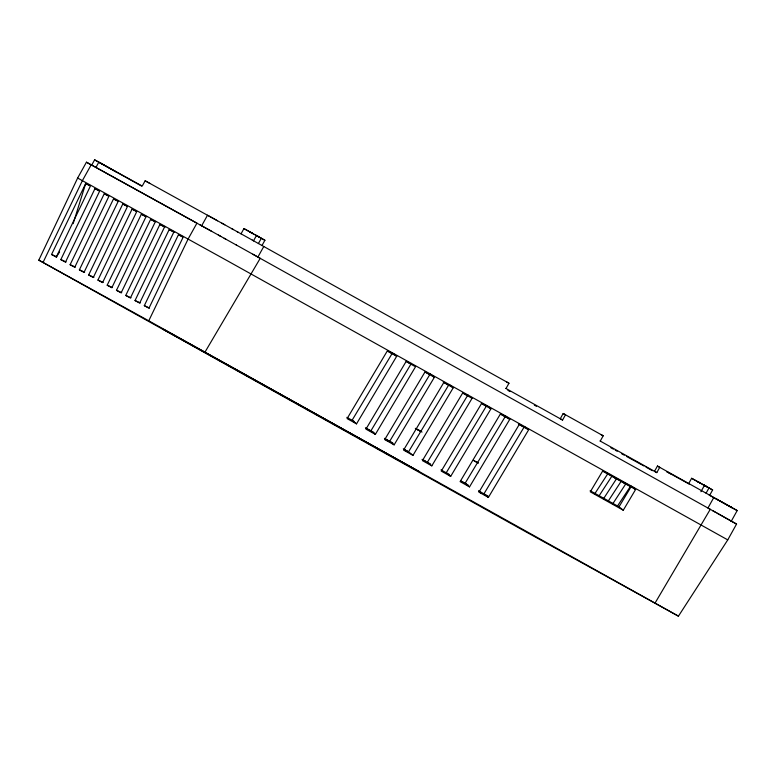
<?xml version="1.0" encoding="UTF-8"?>
<svg xmlns="http://www.w3.org/2000/svg" width="776" height="776" viewBox="0 0 776 776"><rect width="100%" height="100%" fill="white"/><g stroke="black" fill="none" stroke-linecap="round" stroke-linejoin="round"><path stroke-width="1.16" d="M73.148 223.653L85.699 183.524L90.064 185.483M678.428 616.154L148.759 320.808L188.122 238.998L196.939 223.158L86.446 162.194L77.639 178.043L38.81 260.144L522.617 530.018L678.437 616.163L727.752 539.902L736.56 524.052L717.072 513.14M148.759 320.808L43.029 262.453L82.392 180.633L91.199 164.803M51.555 254.48L85.699 183.524L90.394 186.114L56.26 257.069L51.555 254.48L56.803 256.837M94.973 188.636L99.609 191.197L65.475 262.162L60.829 259.601L94.973 188.636L99.338 190.605M104.246 193.757L108.882 196.318L74.748 267.274L70.112 264.713L104.246 193.757L108.611 195.727M113.519 198.879L118.156 201.44L84.021 272.395L79.385 269.835L113.519 198.879L117.894 200.839M122.792 203.991L127.439 206.552L93.295 277.517L88.658 274.956L122.792 203.991L127.167 205.96M132.075 209.113L136.712 211.673L102.568 282.629L97.931 280.078L132.075 209.113L136.44 211.082M141.348 214.234L145.985 216.795L111.841 287.75L107.204 285.19L141.348 214.234L146.809 216.688M150.622 219.356L155.258 221.917L121.124 292.872L116.487 290.311L150.622 219.356L156.083 221.81M159.895 224.468L164.531 227.029L130.397 297.994L125.761 295.433L159.895 224.468L165.356 226.931M169.168 229.589L173.805 232.15L139.67 303.106L135.034 300.545L169.168 229.589L174.629 232.043M178.451 234.711L183.088 237.272L148.944 308.227L144.307 305.666L178.451 234.711L182.816 236.67M217.561 220.801L145.151 180.798L142.212 186.085L94.623 159.837L91.694 165.123L207.735 229.153M95.914 167.432L98.853 162.155M201.653 225.787L207.522 215.224L224.778 224.797M241.006 233.877L243.936 228.6L253.723 234.022M253.519 240.822L256.458 235.545L259.135 237.058L257.069 235.904M258.398 243.548L261.337 238.271L255.964 235.283M261.968 245.546L264.907 240.269L261.337 238.271M257.904 257.05L263.772 246.487M506.02 388.504L508.959 383.228L252.365 240.143M563.182 413.492L560.253 418.768L562.571 420.049L565.5 414.772L563.182 413.492L603.204 435.792L600.265 441.069M657.437 466.056L654.498 471.333L656.816 472.613L659.755 467.336L657.437 466.056L718.586 500.142M688.7 483.564L691.639 478.288L699.011 482.362L712.63 489.966L709.691 495.243M700.912 491.722L704.443 485.388L701.708 483.865M706.063 493.206L709.002 487.929L704.443 485.388M713.823 497.484L707.945 508.037L715.617 512.315M719.488 500.665L737.19 510.579L731.322 521.152L720.962 515.312M396.701 356.262L387.272 351.004L347.095 418.603L356.524 423.861L396.701 356.262L393.354 353.565M375.371 434.366L415.529 366.757L406.1 361.5L365.942 429.118L375.371 434.366L370.928 430.796L411.367 363.401M205.01 352.071L260.222 258.33L236.214 244.954M434.376 377.272L424.957 372.014L384.721 439.585L394.14 444.842L434.376 377.272L431.883 375.254M453.233 387.787L443.804 382.529L403.568 450.099L412.987 455.357L453.233 387.787L449.896 385.1M472.08 398.301L462.651 393.044L422.416 460.614L431.825 465.852L472.08 398.301L470.411 396.953M490.946 408.826L481.527 403.568L441.253 471.11L450.681 476.377L490.946 408.826L488.443 406.808M509.783 419.321L500.355 414.064L460.1 481.624L469.529 486.882L509.783 419.321L507.281 417.313M488.395 497.406L528.631 429.836L519.202 424.579L478.947 492.139L488.395 497.406L483.952 493.827L524.469 426.48M635.612 489.501L602.622 471.1L590.284 491.829L623.273 510.23L635.612 489.501L632.285 486.814M655.06 603.059L710.263 509.318L252.821 254.218M392.51 352.886L352.081 420.282L356.524 423.861M430.214 373.916L389.697 441.263L394.14 444.842M449.061 384.43L408.554 451.777L412.987 455.357M467.918 394.945L427.382 462.273L431.825 465.852M486.765 405.45L446.229 472.788L450.681 476.377M505.613 415.965L465.086 483.303L469.529 486.882M623.273 510.23L619.025 506.806L631.451 486.145M594.629 493.992L607.831 473.68L615.717 478.035M598.8 496.291L612.012 475.989L616.968 479.345M603.447 498.852L616.648 478.55L629.627 485.708M608.035 501.393L621.285 481.101L626.242 484.457M612.681 503.944L625.922 483.661M56.26 257.069L59.587 252.035M617.211 506.456L630.558 486.222M60.829 259.601L66.076 261.958M70.112 264.713L75.35 267.07M79.385 269.835L84.623 272.192M88.658 274.956L93.896 277.313M97.931 280.078L103.169 282.435M107.204 285.19L112.452 287.547M116.487 290.311L121.725 292.668M125.761 295.433L130.999 297.79M135.034 300.545L140.272 302.912M144.307 305.666L149.545 308.024M264.907 240.269L249.707 231.811L251.773 232.965M737.2 510.589L709.225 495.146M736.569 524.062L731.807 521.462M77.629 178.034L227.397 260.794L727.742 539.883M38.8 260.135L43.029 262.453M728.257 505.642L731.962 507.669L715.666 498.532M103.567 164.774L99.871 162.747L116.157 171.894M478.802 491.043L479.859 491.615L479.316 491.315M506.641 381.947L508.959 383.228M600.886 434.511L603.204 435.792M666.943 471.798L689.146 484.059M615.232 450.158L617.182 451.244M621.557 453.679L624.302 455.192M626.416 456.366L632.76 459.867M633.332 460.158L641.218 464.533M641.791 464.824L643.915 465.988M646.03 467.162L652.373 470.663M200.024 224.865L211.615 231.306M602.506 470.741L604.455 471.818M605.435 472.351L607.831 473.68M477.57 462.68L474.214 460.837M418.671 430.176L415.315 428.333M366.243 428.556L370.472 430.893M385.284 439.061L389.513 441.399M404.325 449.576L408.554 451.904L403.316 448.858M422.299 459.499L425.481 461.245M700.612 483.264L697.42 481.498L701.213 483.623M703.657 484.981L706.849 486.746L703.046 484.622M221.849 223.168L233.382 229.58M610.867 447.742L613.409 449.149M208.152 229.366L220.733 236.36M218.405 235.06L225.806 239.183M473.224 460.255L477.744 462.758M416.392 428.895L420.708 431.301M465.988 483.875L461.468 481.372M404.635 450.002L407.09 451.37M255.314 234.944L256.487 235.594M252.879 233.586L243.936 228.6M699.826 482.866L691.639 478.288M709.002 487.929L712.63 489.966M231.684 228.629L238.019 232.16M236.99 231.578L253.383 240.696M145.151 180.798L149.865 183.427M666.827 471.74L670.6 473.845M505.797 388.398L562.571 420.049M600.042 440.962L656.816 472.613M113.238 170.284L141.504 186.027M507.892 390.367L510.007 391.55M534.363 405.13L536.478 406.314M224.119 238.232L236.564 245.167M388.126 351.247L392.365 353.604M406.129 361.286L410.368 363.643M425.19 371.917L429.429 374.274M443.193 381.957L448.489 384.906M463.311 393.18L467.55 395.537M481.314 403.219L486.61 406.168M500.375 413.841L505.671 416.799M518.378 423.88L523.674 426.839M590.158 490.713L619.025 506.806M478.22 463.078L476.415 462.04L478.016 462.942M422.018 432.067L417.517 429.535L420.146 431.01M346.843 417.362L354.176 421.446M365.438 427.76L374.042 432.533M384.459 438.343L392.84 443.018M422.154 459.363L430.525 464.029M440.991 469.868L449.372 474.543M460.895 480.965L468.219 485.058M478.705 490.898L488.172 496.184M386.138 440.05L388.252 441.234M479.325 492.023L481.44 493.196M112.336 169.76L94.633 159.846M712.707 510.695L720.526 515.051M91.238 164.919L86.456 162.213M730.594 520.715L731.322 521.132M525.294 427.149L527.796 429.167M240.521 371.937L163.309 329.315L419.603 471.808L240.521 371.937"/></g></svg>
